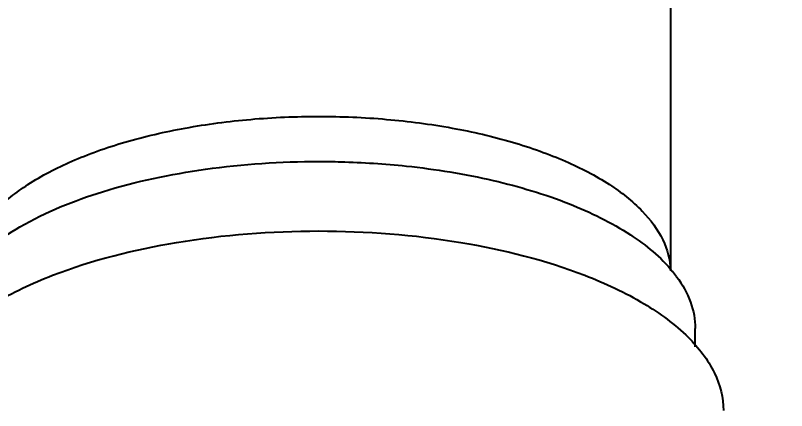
# Model space of a CAD drawing. Extents: x 9520 to 10292, y -16148 to -15602.
# Drawn here: x 9892.67 to 9914.59, y -15870.68 to -15859.45 of the extents above; entities that cross this region are included whole.
import ezdxf

# ---------------------------------------------------------------- set-up
doc = ezdxf.new("R2010")
doc.units = 0
doc.header["$MEASUREMENT"] = 0
doc.layers.get('0').update_dxf_attribs({"linetype": 'CONTINUOUS'})
doc.layers.get('DEFPOINTS').update_dxf_attribs({"linetype": 'CONTINUOUS'})
doc.layers.add('DIM', color=2, linetype='CONTINUOUS')
doc.styles.get("Standard").update_dxf_attribs({"font": 'Gulim.ttf'})
doc.dimstyles.new('ISO-25', dxfattribs={"dimtxt": 2.5, "dimasz": 2.5, "dimexe": 1.25, "dimexo": 0.625, "dimtad": 1, "dimdec": 1, "dimtxsty": 'Standard', "dimcen": 2.5, "dimadec": 0, "dimazin": 0, "dimtfac": 1, "dimtdec": 1, "dimtmove": 0, "dimatfit": 3, "dimfxl": 1, "dimarcsym": 0})

# ---------------------------------------------------------------- blocks, each defined once
blk = doc.blocks.new('*D24')
at = {"layer": 'DEFPOINTS', "color": 0, "transparency": 16777216}
for p in [(9901.29, -15798.538), (9940.931, -15798.538), (9928.29, -15966.338)]:
    blk.add_point(p, dxfattribs=at)
at = {"layer": 'DIM', "color": 3, "lineweight": -2, "transparency": 16777216}
for p, q in [((9901.915, -15798.538), (9942.181, -15798.538)), ((9940.931, -15961.338), (9940.931, -15803.538)), ((9928.915, -15966.338), (9942.181, -15966.338))]:
    blk.add_line(p, q, dxfattribs=at)
at = {"layer": 'DIM', "color": 3, "transparency": 16777216}
for points in [[(9940.098, -15803.538), (9941.765, -15803.538), (9940.931, -15798.538)], [(9940.098, -15961.338), (9941.765, -15961.338), (9940.931, -15966.338)]]:
    blk.add_solid(points, dxfattribs=at)
at = {"layer": 'DIM', "color": 3, "transparency": 16777216, "insert": (9937.736, -15889.301), "char_height": 5, "attachment_point": 5, "rotation": 90}
blk.add_mtext('167.8', dxfattribs=at)

msp = doc.modelspace()

# ---------------------------------------------------------------- linework, layer by layer
at = {"color": 7, "linetype": 'Continuous'}
for p, q in [((9911.29, -15847.288), (9911.29, -15866.706)), ((9911.99, -15868.867), (9911.99, -15868.35))]:
    msp.add_line(p, q, dxfattribs=at)
msp.add_arc((9908.555, -15869.018), 3.61, 36.3774, 39.3687, dxfattribs=at)
for points, knots in [([(9891.291, -15866.692), (9891.301, -15866.398), (9891.473, -15865.768), (9892.106, -15864.934), (9893.065, -15864.187), (9894.073, -15863.666), (9895.008, -15863.298), (9896.076, -15862.952), (9897.53, -15862.618), (9899.374, -15862.376), (9900.645, -15862.322), (9901.29, -15862.322)], [0, 0, 0, 0, 0.075617, 0.161999, 0.264762, 0.385394, 0.45214, 0.522747, 0.673712, 0.834395, 1, 1, 1, 1]), ([(9901.29, -15862.322), (9901.935, -15862.322), (9903.205, -15862.376), (9905.049, -15862.617), (9906.501, -15862.952), (9907.57, -15863.297), (9908.504, -15863.665), (9909.513, -15864.185), (9910.472, -15864.932), (9911.106, -15865.765), (9911.278, -15866.395), (9911.289, -15866.689)], [0, 0, 0, 0, 0.165548, 0.326177, 0.477133, 0.547742, 0.614495, 0.735154, 0.837956, 0.924372, 1, 1, 1, 1]), ([(9891.234, -15866.729), (9891.659, -15866.209), (9892.916, -15865.282), (9895.266, -15864.343), (9898.14, -15863.739), (9900.215, -15863.603), (9901.29, -15863.603)], [0, 0, 0, 0, 0.18672, 0.423648, 0.700842, 1, 1, 1, 1]), ([(9901.29, -15863.603), (9901.499, -15863.603), (9902.331, -15863.614), (9903.162, -15863.667), (9903.782, -15863.733)], [0, 0, 0, 0, 0.251507, 1, 1, 1, 1]), ([(9903.782, -15863.733), (9904.61, -15863.821), (9906.183, -15864.075), (9908.334, -15864.715), (9910.081, -15865.561), (9911.01, -15866.319), (9911.346, -15866.728)], [0, 0, 0, 0, 0.301309, 0.574382, 0.808752, 1, 1, 1, 1]), ([(9893.731, -15866.835), (9894.863, -15866.397), (9897.372, -15865.774), (9899.94, -15865.578), (9901.29, -15865.578)], [0, 0, 0, 0, 0.473639, 1, 1, 1, 1]), ([(9901.29, -15865.578), (9902.64, -15865.578), (9905.208, -15865.774), (9907.717, -15866.397), (9908.85, -15866.835)], [0, 0, 0, 0, 0.526362, 1, 1, 1, 1]), ([(9890.792, -15868.597), (9891.165, -15868.228), (9892.104, -15867.546), (9893.149, -15867.06), (9893.731, -15866.835)], [0, 0, 0, 0, 0.457061, 1, 1, 1, 1]), ([(9908.85, -15866.835), (9909.431, -15867.06), (9910.477, -15867.546), (9911.417, -15868.229), (9911.79, -15868.599)], [0, 0, 0, 0, 0.542968, 1, 1, 1, 1]), ([(9911.461, -15866.876), (9911.625, -15867.099), (9911.891, -15867.566), (9911.99, -15868.098), (9911.99, -15868.35)], [0, 0, 0, 0, 0.522164, 1, 1, 1, 1]), ([(9911.79, -15868.599), (9912.088, -15868.895), (9912.586, -15869.525), (9912.79, -15870.316), (9912.79, -15870.68)], [0, 0, 0, 0, 0.535797, 1, 1, 1, 1])]:
    msp.add_open_spline(points, degree=3, knots=knots, dxfattribs=at)

# ---------------------------------------------------------------- dimensions: what is measured, and where the dimension line sits
at = {"layer": 'DIM'}
dim = msp.add_linear_dim(base=(9940.931, -15798.538), p1=(9928.29, -15966.338), p2=(9901.29, -15798.538), angle=90, dimstyle='ISO-25', override={"dimtxt": 5, "dimasz": 5, "dimdsep": 46, "dimcen": 5, "dimclrd": 3, "dimclre": 3, "dimclrt": 3, "dimfxl": 1.25}, dxfattribs=at)
dim.commit()
dim.dimension.update_dxf_attribs({"geometry": '*D24', "text_midpoint": (9940.931, -15889.301), "dimtype": 160})

doc.saveas('drawing.dxf')
